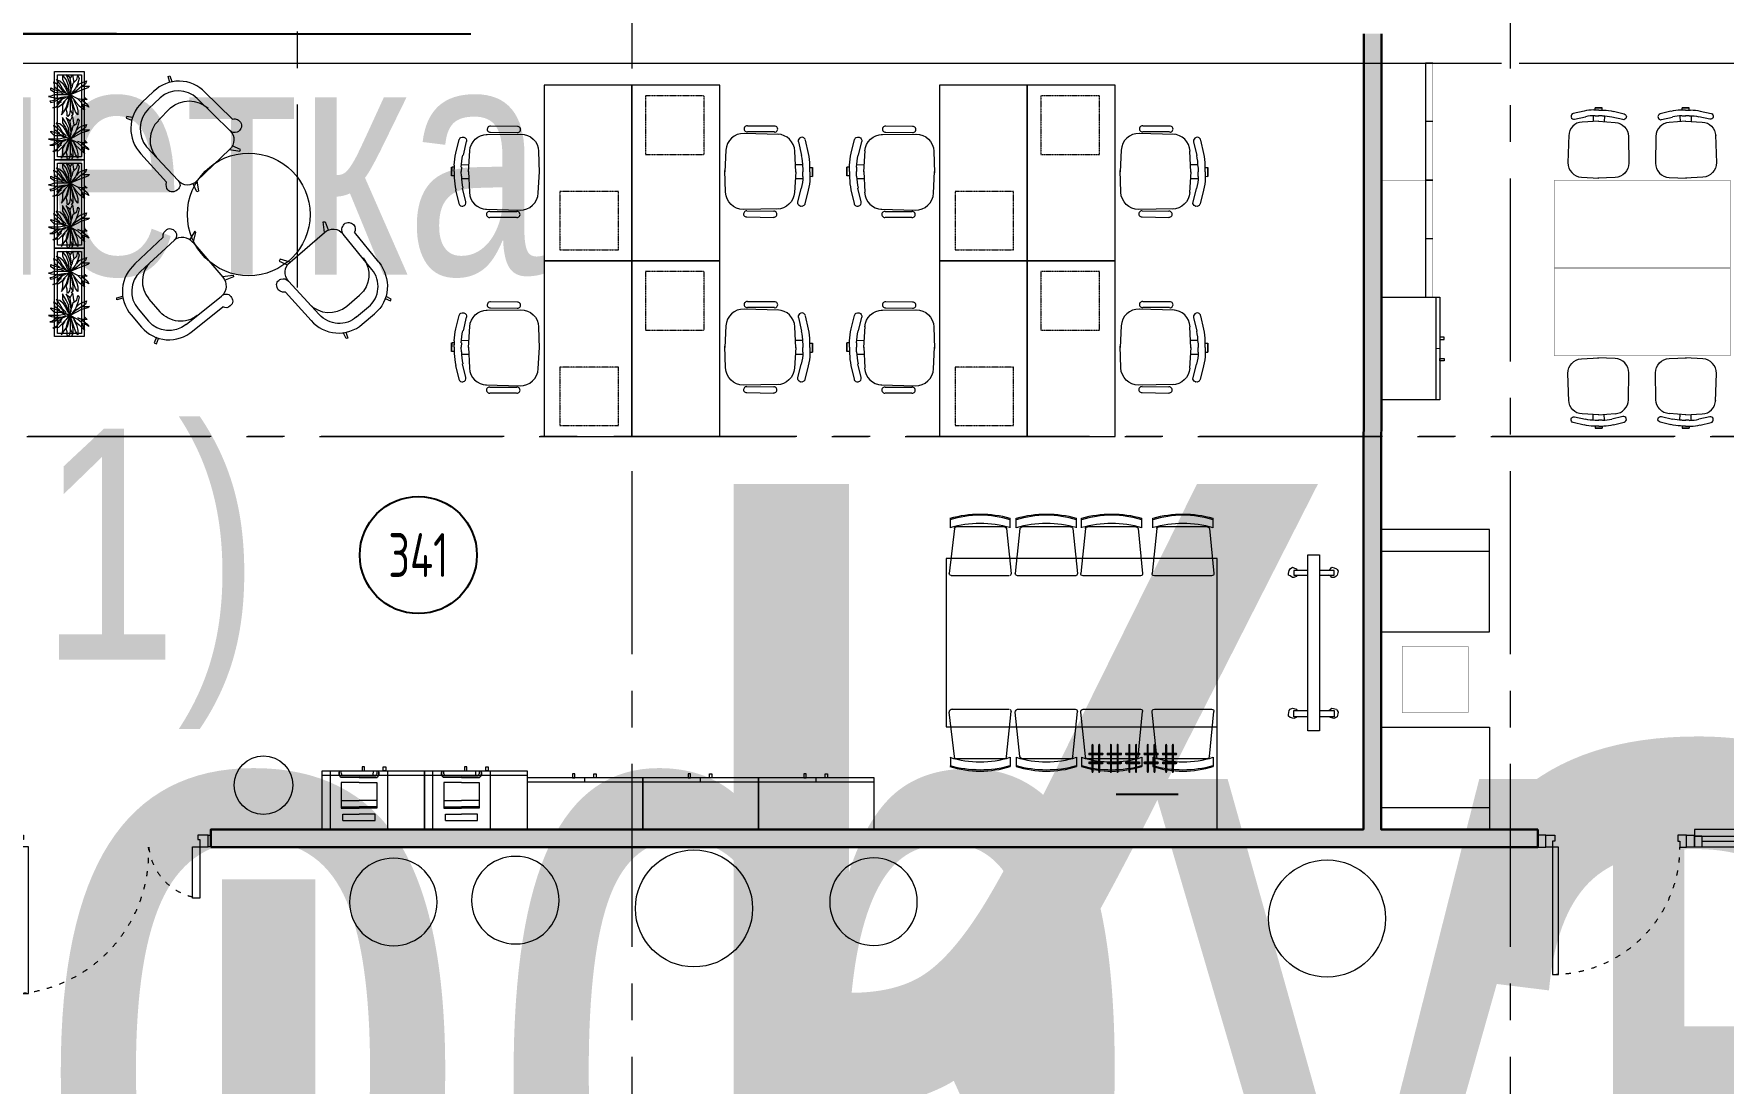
# Model space of a CAD drawing. Header units: millimetres. Extents: x -13407 to 129733, y -106516 to 109495.
# Drawn here: x 31484 to 43024, y 64977 to 72145 of the extents above; entities that cross this region are included whole.
import ezdxf
from ezdxf.enums import TextEntityAlignment as Align

# ---------------------------------------------------------------- set-up
doc = ezdxf.new("R2018")
doc.units = ezdxf.units.MM
for name, pattern in [('ACAD_ISO03W100', [30, 12, -18]), ('CENTER', [2, 1.25, -0.25, 0.25, -0.25]), ('HIDDEN', [6, 4, -2])]:
    doc.linetypes.add(name, pattern=pattern)
doc.layers.get('Defpoints').update_dxf_attribs({"color": 6})
for name, color, linetype, lineweight in [('АР_Витраж', 4, 'Continuous', 15), ('АР_Двери', 5, 'Continuous', 18), ('АР_Маркер экспликации', 239, 'Continuous', 13), ('АР_Номер помещения', 1, 'Continuous', 25), ('АР_Оси', 193, 'Continuous', 9), ('АР_Перегородки газоблок', 165, 'Continuous', 30), ('АР_Перегородки газоблок_Штрих', 165, 'Continuous', 5), ('АР_Подоконники', 163, 'Continuous', 9), ('АР_Помещения_площадь', 19, 'Continuous', 9), ('АР_Сущ Несущая стена', 202, 'Continuous', 30), ('АР_тонкая линия', 250, 'Continuous', 0), ('ТХ_мебель передв', 250, 'Continuous', 13), ('ТХ_мебель_библ', 250, 'Continuous', 13), ('ТХ_обор_комп принт', 30, 'Continuous', 13), ('ТХ_ОСНОВНОЙ', 103, 'Continuous', 25)]:
    doc.layers.add(name, color=color, linetype=linetype, lineweight=lineweight)
doc.layers.add('АР_Названия помещений', color=124, linetype='Continuous', lineweight=5, plot=False)
doc.layers.add('АР_новое окно', color=160, linetype='Continuous')
doc.styles.add('ISOCPEUR', font='isocpeur.ttf', dxfattribs={"width": 0.7})
doc.styles.get("Standard").update_dxf_attribs({"font": 'arial.ttf'})

# ---------------------------------------------------------------- blocks, each defined once
blk = doc.blocks.new('*U143')
at = {"linetype": 'ByBlock'}
for p, q in [((0, 0), (0, -74)), ((50, 0), (0, 0)), ((0, -74), (0, 0)), ((1000, 0), (0, 0)), ((50, -74), (0, -74)), ((0, -74), (1000, -74)), ((50, 0), (50, -74)), ((950, 0), (50, 0)), ((50, -37), (950, -37)), ((50, -74), (950, -74)), ((950, 0), (1000, 0)), ((950, 0), (950, -74)), ((950, -74), (1000, -74)), ((1000, 0), (1000, -74)), ((1000, -74), (1000, 0))]:
    blk.add_line(p, q, dxfattribs=at)
blk = doc.blocks.new('*U144')
blk.add_lwpolyline([(-100, 80), (-100, 950), (-140, 950), (-140, 80)], close=True)
for points in [[(-1070, 0), (-1070, 80), (-1015, 80), (-1015, 0), (-1070, 0)], [(-1015, 80), (-1015, 0), (-955, 0), (-955, 40), (-970, 40), (-970, 80), (-1015, 80)], [(-55, 80), (-55, 0), (-115, 0), (-115, 40), (-100, 40), (-100, 80), (-55, 80)], [(0, 0), (0, 80), (-55, 80), (-55, 0), (0, 0)]]:
    blk.add_lwpolyline(points)
at = {"linetype": 'ACAD_ISO03W100', "ltscale": 3}
blk.add_arc((-100, 80), 870, 90, 180, dxfattribs=at)
blk = doc.blocks.new('*U389')
at = {"layer": 'Defpoints', "color": 7, "style": 'ISOCPEUR', "width": 0.7}
blk.add_attdef('ПЛОЩАДЬ_ПОМЕЩЕНИЯ', text='', height=200, dxfattribs=at).set_placement((-20053, 1770), align=Align.MIDDLE_RIGHT)
at = {"layer": 'Defpoints', "color": 7, "style": 'ISOCPEUR', "width": 0.7, "flags": 1}
blk.add_attdef('КАТЕГОРИЯ', (-499, -2092), '', height=250, dxfattribs=at)
at = {"layer": 'АР_Номер помещения', "color": 7, "style": 'ISOCPEUR', "width": 0.7}
blk.add_attdef('НОМЕР_ПОМЕЩЕНИЯ', text='', height=300, dxfattribs=at).set_placement((-18031, 1945), align=Align.MIDDLE_CENTER)
at = {"layer": 'АР_Помещения_площадь', "color": 7, "lineweight": 30, "width": 0.7, "flags": 104}
blk.add_attdef('ИМЯ_ПОМЕЩЕНИЯ', text='', height=100, dxfattribs=at).set_placement((158, 1217), align=Align.MIDDLE_CENTER)
blk = doc.blocks.new('*U398')
at = {"layer": 'Defpoints', "color": 7, "style": 'ISOCPEUR', "width": 0.7, "flags": 1}
blk.add_attdef('КАТЕГОРИЯ', (-499, -2092), '', height=250, dxfattribs=at)
at = {"layer": 'Defpoints', "color": 7, "style": 'ISOCPEUR', "width": 0.7}
blk.add_attdef('ПЛОЩАДЬ_ПОМЕЩЕНИЯ', text='', height=200, dxfattribs=at).set_placement((4182, -7224), align=Align.MIDDLE_RIGHT)
at = {"layer": 'АР_Номер помещения', "color": 7, "style": 'ISOCPEUR', "width": 0.7}
blk.add_attdef('НОМЕР_ПОМЕЩЕНИЯ', text='', height=300, dxfattribs=at).set_placement((2222, -6413), align=Align.MIDDLE_CENTER)
at = {"layer": 'АР_Помещения_площадь', "color": 7, "lineweight": 30, "width": 0.7, "flags": 104}
blk.add_attdef('ИМЯ_ПОМЕЩЕНИЯ', text='', height=100, dxfattribs=at).set_placement((158, 1217), align=Align.MIDDLE_CENTER)
blk = doc.blocks.new('*U400')
at = {"layer": 'Defpoints', "color": 7}
blk.add_line((-19245, -1823), (-19667, -1823), dxfattribs=at)
at = {"layer": 'АР_Номер помещения', "color": 7}
blk.add_circle((-24434, -187), 400, dxfattribs=at)
at = {"layer": 'Defpoints', "color": 7, "style": 'ISOCPEUR', "width": 0.7}
blk.add_attdef('ПЛОЩАДЬ_ПОМЕЩЕНИЯ', text='', height=200, dxfattribs=at).set_placement((-19240, -1577), align=Align.MIDDLE_RIGHT)
at = {"layer": 'Defpoints', "color": 7, "style": 'ISOCPEUR', "width": 0.7, "flags": 1}
blk.add_attdef('КАТЕГОРИЯ', (-499, -2092), '', height=250, dxfattribs=at)
at = {"layer": 'АР_Номер помещения', "color": 7, "style": 'ISOCPEUR', "width": 0.7}
blk.add_attdef('НОМЕР_ПОМЕЩЕНИЯ', text='', height=300, dxfattribs=at).set_placement((-24434, -187), align=Align.MIDDLE_CENTER)
at = {"layer": 'АР_Помещения_площадь', "color": 7, "lineweight": 30, "width": 0.7, "flags": 104}
blk.add_attdef('ИМЯ_ПОМЕЩЕНИЯ', text='', height=100, dxfattribs=at).set_placement((158, 1217), align=Align.MIDDLE_CENTER)
blk = doc.blocks.new('*U404')
at = {"layer": 'Defpoints', "color": 7, "style": 'ISOCPEUR', "width": 0.7}
blk.add_attdef('ПЛОЩАДЬ_ПОМЕЩЕНИЯ', text='', height=200, dxfattribs=at).set_placement((-19777, 806), align=Align.MIDDLE_RIGHT)
at = {"layer": 'Defpoints', "color": 7, "style": 'ISOCPEUR', "width": 0.7, "flags": 1}
blk.add_attdef('КАТЕГОРИЯ', (-499, -2092), '', height=250, dxfattribs=at)
at = {"layer": 'АР_Номер помещения', "color": 7, "style": 'ISOCPEUR', "width": 0.7}
blk.add_attdef('НОМЕР_ПОМЕЩЕНИЯ', text='', height=300, dxfattribs=at).set_placement((-21235, 1868), align=Align.MIDDLE_CENTER)
at = {"layer": 'АР_Помещения_площадь', "color": 7, "lineweight": 30, "width": 0.7, "flags": 104}
blk.add_attdef('ИМЯ_ПОМЕЩЕНИЯ', text='', height=100, dxfattribs=at).set_placement((158, 1217), align=Align.MIDDLE_CENTER)
blk = doc.blocks.new('1370')
at = {"layer": 'АР_Двери'}
for points in [[(1076826, -46356), (1076826, -46436), (1076846, -46436), (1076846, -46356), (1076826, -46356)], [(1076846, -46436), (1076846, -46356), (1076916, -46356), (1076916, -46386), (1076901, -46386), (1076901, -46436), (1076846, -46436)], [(1078177, -46436), (1078177, -46356), (1078107, -46356), (1078107, -46386), (1078122, -46386), (1078122, -46436), (1078177, -46436)], [(1078197, -46356), (1078197, -46436), (1078177, -46436), (1078177, -46356), (1078197, -46356)]]:
    blk.add_lwpolyline(points, dxfattribs=at)
for points in [[(1076901, -46436), (1076901, -47436), (1076950, -47436), (1076950, -46436)], [(1078072, -46786), (1078072, -46436), (1078122, -46436), (1078122, -46786)]]:
    blk.add_lwpolyline(points, close=True, dxfattribs=at)
at = {"layer": 'АР_Двери', "linetype": 'ACAD_ISO03W100', "ltscale": 3}
for centre, radius, start, end in [((1076805, -46474), 967, 275.6729, 2.214), ((1078162, -46396), 392, 185.9075, 264.0925)]:
    blk.add_arc(centre, radius, start, end, dxfattribs=at)
blk = doc.blocks.new('тумба 700х400')
at = {"extrusion": (-6.19742e-05, 0.000470712, 1)}
blk.add_line((619, 27308, 0), (619, 26608, -1), dxfattribs=at)
blk.add_line((619, 26959, 0), (591, 26958, 0))
at = {"elevation": 0}
blk.add_lwpolyline([(591, 26608), (991, 26608), (991, 27308), (591, 27308)], close=True, dxfattribs=at)
at = {"extrusion": (-6.19742e-05, 0.000470712, 1), "elevation": 13}
for points in [[(591, 27035), (591, 27019), (562, 27019), (562, 27035)], [(591, 26873), (591, 26890), (562, 26890), (562, 26873)]]:
    blk.add_lwpolyline(points, close=True, dxfattribs=at)
blk = doc.blocks.new('У017')
at = {"layer": 'ТХ_мебель передв'}
blk.add_lwpolyline([(252942, -218302), (253682, -218302), (253682, -219002), (252942, -219002)], close=True, dxfattribs=at)
blk.add_lwpolyline([(252942, -219002), (252942, -218852), (253682, -218852), (253682, -219002)], dxfattribs=at)
blk = doc.blocks.new('У208')
at = {"layer": 'ТХ_мебель передв', "ltscale": 100, "const_width": 2}
blk.add_lwpolyline([(101028, 140087.5), (100578, 140087.5), (100578, 139637.5), (101028, 139637.5)], close=True, dxfattribs=at)
blk = doc.blocks.new('У606')
at = {"layer": 'ТХ_мебель передв', "ltscale": 100, "const_width": 2}
blk.add_lwpolyline([(101657.5, 123459), (102457.5, 123459), (102457.5, 123109), (101657.5, 123109)], close=True, dxfattribs=at)
at = {"layer": 'ТХ_мебель передв', "ltscale": 100}
for points in [[(101657.5, 123459), (101657.5, 123409), (102457.5, 123409), (102457.5, 123459)], [(102057.5, 123459), (102057.5, 123409)]]:
    blk.add_lwpolyline(points, dxfattribs=at)
blk = doc.blocks.new('стол с тумбой 1200х600')
blk.add_lwpolyline([(-19012, 19801), (-19012, 21001), (-19612, 21001), (-19612, 19801)], close=True)
at = {"linetype": 'HIDDEN', "ltscale": 0.1}
blk.add_lwpolyline([(-19505, 19875), (-19105, 19875), (-19105, 20275), (-19505, 20275)], close=True, dxfattribs=at)
blk = doc.blocks.new('М-60')
at = {"extrusion": (-6.19742e-05, 0.000470712, 1)}
for p, q in [((7035049, 1186549, 0), (7035051, 1186549, 0)), ((7035202, 1186569, 0), (7035439, 1186576, 0)), ((7035415, 1186627, 0), (7035232, 1186627, 0)), ((7035232, 1186586, 0), (7035416, 1186587, 0)), ((7034998, 1186438, 0), (7035020, 1186531, 0)), ((7035068, 1186520, 0), (7035047, 1186426, 0)), ((7035086, 1186313, 0), (7035093, 1186455, 0)), ((7035563, 1186460, 0), (7035570, 1186313, 0)), ((7034971, 1186283, 0), (7034970, 1186343, 0)), ((7034989, 1186343, 0), (7034971, 1186343, 0)), ((7034971, 1186343, 0), (7034971, 1186283, 0)), ((7034989, 1186313, 0), (7034989, 1186356, 0)), ((7034989, 1186313, 0), (7034989, 1186343, 0)), ((7035037, 1186344, 0), (7035037, 1186313, 0)), ((7035038, 1186283, 0), (7035037, 1186314, 0)), ((7035038, 1186361, 0), (7035088, 1186361, 0)), ((7035086, 1186315, 0), (7035095, 1186173, 0)), ((7035565, 1186174, 0), (7035570, 1186322, 0)), ((7034989, 1186283, 0), (7034971, 1186283, 0)), ((7034989, 1186313, 0), (7034989, 1186283, 0)), ((7034989, 1186313, 0), (7034990, 1186270, 0)), ((7035038, 1186266, 0), (7035089, 1186266, 0)), ((7035071, 1186108, 0), (7035048, 1186201, 0)), ((7035000, 1186188, 0), (7035023, 1186096, 0)), ((7035053, 1186078, 0), (7035054, 1186078, 0)), ((7035206, 1186060, 0), (7035443, 1186057, 0)), ((7035236, 1186044, 0), (7035420, 1186046, 0)), ((7035420, 1186005, 0), (7035237, 1186003, 0))]:
    blk.add_line(p, q, dxfattribs=at)
for centre, start, end in [((7035230, 1186606, 122), 84.9987, 275.5247), ((7035417, 1186607, 122), 264.9987, 95.5247), ((7035234, 1186024, 122), 85.3479, 275.874), ((7035422, 1186026, 122), 265.3479, 95.874)]:
    blk.add_arc(centre, 20.6, start, end, dxfattribs=at)
at = {"extrusion": (6.19742e-05, -0.000470712, -1)}
for centre, major_axis, start_param, end_param in [((7035043, 1186525, 0), (15.6, 18.5, 0), 4.240369, 5.829345), ((7035045, 1186525, 0), (15.6, 18.5, 0), -0.45384, 1.098777), ((7035213, 1186449, 0), (77.8, 92.6, 0), 4.061153, 5.558057), ((7035442, 1186455, 0), (77.8, 92.6, 0), -0.725128, 0.826554), ((7035352, 1186356, 0), (-278, 234, 0), 5.584367, 5.811166), ((7035400, 1186344, 0), (234, 278, 0), 4.01357, 4.240369)]:
    blk.add_ellipse(centre, major_axis=major_axis, ratio=1, start_param=start_param, end_param=end_param, dxfattribs=at)
at = {"extrusion": (-6.19742e-05, 0.000470712, 1)}
for centre, major_axis, start_param, end_param in [((7035353, 1186275, 0), (-274, -238, 0), 5.584367, 5.811166), ((7035401, 1186288, 0), (238, -274, 0), 4.01357, 4.240369), ((7035047, 1186101, 0), (15.8, -18.3, 0), 4.240369, 5.829345), ((7035048, 1186102, 0), (15.8, -18.3, 0), -0.45384, 1.098777), ((7035215, 1186180, 0), (79.2, -91.4, 0), 4.061153, 5.558057), ((7035444, 1186178, 0), (79.2, -91.4, 0), -0.725128, 0.826554)]:
    blk.add_ellipse(centre, major_axis=major_axis, ratio=1, start_param=start_param, end_param=end_param, dxfattribs=at)
blk = doc.blocks.new('У093')
at = {"layer": 'ТХ_мебель передв', "elevation": -1}
for points in [[(46453, 18830), (46390, 18830)], [(46459, 18803), (46760, 18840)], [(48016, 18803), (47709, 18840)], [(48021, 18830), (48085, 18830)], [(46443, 18459), (46443, 18793)], [(48027, 18459), (48027, 18793)], [(46453, 18422), (46390, 18422)], [(46453, 18382), (46390, 18382)], [(46459, 18449), (46766, 18417)], [(46459, 18356), (46760, 18388)], [(48016, 18449), (47709, 18417)], [(48016, 18356), (47709, 18388)], [(48021, 18422), (48085, 18422)], [(48021, 18382), (48085, 18382)], [(46443, 18012), (46443, 18340)], [(48027, 18012), (48027, 18340)], [(46453, 17970), (46390, 17970)], [(46453, 17936), (46390, 17936)], [(46443, 17565), (46443, 17893)], [(46459, 17996), (46766, 17964)], [(46459, 17909), (46760, 17941)], [(48016, 17996), (47709, 17964)], [(48016, 17909), (47709, 17941)], [(48021, 17970), (48085, 17970)], [(48021, 17936), (48085, 17936)], [(48027, 17565), (48027, 17893)], [(46459, 17549), (46766, 17518)], [(48016, 17549), (47709, 17518)], [(46453, 17523), (46390, 17523)], [(46453, 17449), (46390, 17449)], [(46459, 17422), (46760, 17454)], [(48016, 17422), (47709, 17454)], [(48021, 17523), (48085, 17523)], [(48021, 17449), (48085, 17449)], [(46443, 17078), (46443, 17406)], [(48027, 17078), (48027, 17406)], [(46453, 17036), (46390, 17036)], [(46459, 17062), (46766, 17031)], [(48016, 17062), (47709, 17031)], [(48021, 17036), (48085, 17036)]]:
    blk.add_lwpolyline(points, dxfattribs=at)
blk.add_lwpolyline([(46660, 18860), (46660, 17010), (47810, 17010), (47810, 18860)], close=True, dxfattribs=at)
at = {"layer": 'ТХ_мебель передв'}
for centre, radius, start, end in [((47045, 18628, -1), 687, 162.464, 197.4481), ((47148, 18628, -1), 780, 164.6265, 195.2953), ((47108, 18628, -1), 687, 162.464, 197.4481), ((47269, 18628, -1), 780, 344.7047, 15.3735), ((47419, 18628, -1), 687, 342.5519, 17.536), ((47332, 18628, -1), 780, 344.7047, 15.3735), ((47045, 18175, -1), 687, 162.464, 197.4481), ((47148, 18175, -1), 780, 164.6265, 195.2953), ((47108, 18175, -1), 687, 162.464, 197.4481), ((47269, 18175, -1), 780, 344.7047, 15.3735), ((47419, 18175, -1), 687, 342.5519, 17.536), ((47332, 18175, -1), 780, 344.7047, 15.3735), ((47045, 17730, -1), 687, 162.5519, 197.536), ((47148, 17730, -1), 780, 164.7047, 195.3735), ((47108, 17730, -1), 687, 162.5519, 197.536), ((47269, 17730, -1), 780, 344.6265, 15.2953), ((47419, 17730, -1), 687, 342.464, 17.4481), ((47332, 17730, -1), 780, 344.6265, 15.2953), ((47045, 17243, -1), 687, 162.5519, 197.536), ((47148, 17243, -1), 780, 164.7047, 195.3735), ((47108, 17243, -1), 687, 162.5519, 197.536), ((47269, 17243, -1), 780, 344.6265, 15.2953), ((47419, 17243, -1), 687, 342.464, 17.4481), ((47332, 17243, -1), 780, 344.6265, 15.2953)]:
    blk.add_arc(centre, radius, start, end, dxfattribs=at)
blk.add_ellipse((46765, 18824, -1), major_axis=(13.1, -13.1), ratio=0.741772, start_param=0.633725, end_param=2.506884, dxfattribs=at)
for points in [[(46781, 18825, -1), (46781, 18692, -1), (46781, 18560, -1), (46781, 18433, -1)], [(47693, 18819, -1), (47693, 18830, -1), (47699, 18840, -1), (47709, 18840, -1)], [(47693, 18433, -1), (47693, 18560, -1), (47693, 18692, -1), (47693, 18825, -1)], [(46443, 18793, -1), (46443, 18798, -1), (46448, 18803, -1), (46459, 18803, -1)], [(48016, 18803, -1), (48021, 18803, -1), (48027, 18798, -1), (48027, 18793, -1)], [(46459, 18449, -1), (46448, 18449, -1), (46443, 18454, -1), (46443, 18459, -1)], [(46443, 18340, -1), (46443, 18345, -1), (46448, 18351, -1), (46459, 18356, -1)], [(46760, 18388, -1), (46771, 18388, -1), (46781, 18377, -1), (46781, 18372, -1)], [(46781, 18428, -1), (46781, 18422, -1), (46776, 18417, -1), (46766, 18417, -1)], [(46781, 18372, -1), (46781, 18240, -1), (46781, 18107, -1), (46781, 17980, -1)], [(47709, 18417, -1), (47699, 18417, -1), (47693, 18422, -1), (47693, 18428, -1)], [(47693, 18372, -1), (47693, 18377, -1), (47699, 18388, -1), (47709, 18388, -1)], [(47693, 17980, -1), (47693, 18107, -1), (47693, 18240, -1), (47693, 18372, -1)], [(48027, 18459, -1), (48027, 18454, -1), (48021, 18449, -1), (48016, 18449, -1)], [(48016, 18356, -1), (48021, 18351, -1), (48027, 18345, -1), (48027, 18340, -1)], [(46459, 17996, -1), (46448, 17996, -1), (46443, 18001, -1), (46443, 18012, -1)], [(48027, 18012, -1), (48027, 18001, -1), (48021, 17996, -1), (48016, 17996, -1)], [(46443, 17893, -1), (46443, 17904, -1), (46448, 17909, -1), (46459, 17909, -1)], [(46760, 17941, -1), (46771, 17941, -1), (46781, 17936, -1), (46781, 17925, -1)], [(46781, 17980, -1), (46781, 17970, -1), (46776, 17964, -1), (46766, 17964, -1)], [(46781, 17925, -1), (46781, 17793, -1), (46781, 17666, -1), (46781, 17533, -1)], [(47693, 17925, -1), (47693, 17936, -1), (47699, 17941, -1), (47709, 17941, -1)], [(47693, 17533, -1), (47693, 17666, -1), (47693, 17793, -1), (47693, 17925, -1)], [(48016, 17909, -1), (48021, 17909, -1), (48027, 17904, -1), (48027, 17893, -1)], [(46459, 17549, -1), (46448, 17549, -1), (46443, 17560, -1), (46443, 17565, -1)], [(48027, 17565, -1), (48027, 17560, -1), (48021, 17549, -1), (48016, 17549, -1)], [(46760, 17454, -1), (46771, 17454, -1), (46781, 17449, -1), (46781, 17438, -1)], [(46781, 17533, -1), (46781, 17523, -1), (46776, 17518, -1), (46766, 17518, -1)], [(46781, 17438, -1), (46781, 17306, -1), (46781, 17179, -1), (46781, 17047, -1)], [(47709, 17518, -1), (47699, 17518, -1), (47693, 17523, -1), (47693, 17533, -1)], [(47693, 17438, -1), (47693, 17449, -1), (47699, 17454, -1), (47709, 17454, -1)], [(47693, 17047, -1), (47693, 17179, -1), (47693, 17306, -1), (47693, 17438, -1)], [(46443, 17406, -1), (46443, 17417, -1), (46448, 17422, -1), (46459, 17422, -1)], [(48016, 17422, -1), (48021, 17422, -1), (48027, 17417, -1), (48027, 17406, -1)], [(46459, 17062, -1), (46448, 17062, -1), (46443, 17073, -1), (46443, 17078, -1)], [(46781, 17047, -1), (46781, 17036, -1), (46776, 17031, -1), (46766, 17031, -1)], [(47709, 17031, -1), (47699, 17031, -1), (47693, 17036, -1), (47693, 17047, -1)], [(48027, 17078, -1), (48027, 17073, -1), (48021, 17062, -1), (48016, 17062, -1)]]:
    blk.add_open_spline(points, degree=3, dxfattribs=at)
blk.add_open_spline([(47709, 17964, -1), (47699, 17964, -1), (47693, 17970, -1), (47693, 17975, -1), (47693, 17975, -1), (47693, 17975, -1), (47693, 17980, -1)], degree=3, knots=[0, 0, 0, 0, 1, 1, 1, 2, 2, 2, 2], dxfattribs=at)
blk = doc.blocks.new('моб доска 2')
for points in [[(-506, 114), (-511, 119), (-516, 135), (-511, 161), (-500, 172), (-490, 172)], [(-506, 40), (-506, 135), (-463, 135), (-463, 40)], [(-490, 172), (-463, 167), (-453, 161), (-447, 146), (-453, 119)], [(-453, 119), (-463, 114)], [(463, 114), (453, 119), (447, 135), (447, 146), (458, 161), (463, 172), (474, 172), (495, 167), (506, 161), (516, 146), (511, 135), (506, 119), (495, 114)], [(495, 40), (495, 135), (463, 135), (463, 40)], [(-463, -103), (-453, -114), (-447, -124), (-453, -156), (-463, -161), (-474, -167), (-506, -161), (-511, -151), (-516, -140), (-511, -114)], [(-511, -114), (-506, -103)], [(-463, -40), (-463, -140), (-506, -140), (-506, -40)], [(495, -103), (506, -114), (516, -124), (511, -140), (506, -156), (500, -161), (490, -167), (463, -161), (453, -151), (447, -140), (447, -124), (458, -114), (463, -103)], [(463, -40), (463, -140), (495, -140), (495, -40)]]:
    blk.add_lwpolyline(points)
blk.add_lwpolyline([(-601, -40), (-601, 40), (601, 40), (601, -40)], close=True)
blk = doc.blocks.new('шкаф канцелярск')
blk.add_line((395, 324, -1), (394, 352, -1))
at = {"extrusion": (0.000470712, 6.19742e-05, 1)}
blk.add_line((790, 324, -1), (0, 324, -1), dxfattribs=at)
blk.add_lwpolyline([(0, 352), (0, 0), (790, 0), (790, 352)], close=True)
at = {"extrusion": (0.000470712, 6.19742e-05, 1), "elevation": 0}
for points in [[(310, 352), (326, 352), (326, 380), (310, 380)], [(472, 352), (455, 352), (455, 380), (472, 380)]]:
    blk.add_lwpolyline(points, close=True, dxfattribs=at)
blk = doc.blocks.new('МФУ1')
at = {"extrusion": (-6.19742e-05, -0.000470712, 1)}
for p, q in [((7057681, 1166365, 0), (7057681, 1165975, 0)), ((7058081, 1166365, 0), (7057681, 1166365, 0)), ((7058081, 1165975, 0), (7058081, 1166365, 0)), ((7057742, 1166060, 0), (7057742, 1166280, 0)), ((7057742, 1166280, 0), (7057786, 1166280, 0)), ((7057786, 1166280, 0), (7057786, 1166170, 0)), ((7058003, 1166291, 0), (7057827, 1166291, 0)), ((7057827, 1166291, 0), (7057827, 1166170, 0)), ((7057830, 1166291, 0), (7057830, 1166170, 0)), ((7057835, 1166291, 0), (7057835, 1166170, 0)), ((7057879, 1166291, 0), (7057879, 1166170, 0)), ((7058003, 1166170, 0), (7058003, 1166291, 0)), ((7058036, 1166170, 0), (7058036, 1166293, 0)), ((7058038, 1166170, 0), (7058038, 1166293, 0)), ((7058049, 1166170, 0), (7058049, 1166284, 0)), ((7057786, 1166060, 0), (7057786, 1166170, 0)), ((7057827, 1166049, 0), (7057827, 1166170, 0)), ((7057830, 1166049, 0), (7057830, 1166170, 0)), ((7057835, 1166049, 0), (7057835, 1166170, 0)), ((7057879, 1166049, 0), (7057879, 1166170, 0)), ((7058003, 1166170, 0), (7058003, 1166049, 0)), ((7058036, 1166170, 0), (7058036, 1166047, 0)), ((7058038, 1166170, 0), (7058038, 1166047, 0)), ((7058049, 1166170, 0), (7058049, 1166170, 0)), ((7058049, 1166170, 0), (7058049, 1166056, 0)), ((7057742, 1166060, 0), (7057786, 1166060, 0)), ((7058003, 1166049, 0), (7057827, 1166049, 0)), ((7057681, 1165975, 0), (7058081, 1165975, 0))]:
    blk.add_line(p, q, dxfattribs=at)
for centre, radius, start, end in [((7058064, 1166270, -986), 36, 62.5085, 142.073), ((7058064, 1166268, -986), 35.8, 62.3607, 136.4153), ((7058070, 1166257, -986), 33.6, 71.1864, 127.7559), ((7058064, 1166069, -986), 36, 217.927, 297.4915), ((7058064, 1166071, -986), 35.8, 223.6554, 297.5943), ((7058070, 1166082, -986), 33.6, 232.2441, 288.8136)]:
    blk.add_arc(centre, radius, start, end, dxfattribs=at)
blk = doc.blocks.new('У021-2')
at = {"layer": 'ТХ_мебель передв', "ltscale": 100, "const_width": 2}
blk.add_lwpolyline([(-69846, 128050), (-68646, 128050), (-68646, 128650), (-69846, 128650)], close=True, dxfattribs=at)
blk = doc.blocks.new('стуо без подлокот')
at = {"extrusion": (-5.44802e-05, 0.000471638, 1)}
for p, q in [((-8474, 20785, 0), (-8288, 20787, 0)), ((-8645, 20682, 0), (-8627, 20756, 0)), ((-8588, 20746, 0), (-8606, 20672, 0)), ((-8603, 20770, 0), (-8602, 20770, 0)), ((-8577, 20581, 0), (-8569, 20694, 0)), ((-8193, 20693, 0), (-8189, 20575, 0)), ((-8669, 20558, 0), (-8669, 20606, 0)), ((-8668, 20606, 0), (-8669, 20558, 0)), ((-8654, 20558, 0), (-8669, 20558, 0)), ((-8654, 20606, 0), (-8668, 20606, 0)), ((-8654, 20582, 0), (-8653, 20617, 0)), ((-8654, 20582, 0), (-8654, 20606, 0)), ((-8654, 20582, 0), (-8654, 20558, 0)), ((-8654, 20582, 0), (-8654, 20548, 0)), ((-8615, 20606, 0), (-8615, 20581, 0)), ((-8615, 20557, 0), (-8615, 20582, 0)), ((-8615, 20543, 0), (-8575, 20543, 0)), ((-8614, 20620, 0), (-8574, 20619, 0)), ((-8577, 20582), (-8571, 20469, 0)), ((-8195, 20464, 0), (-8189, 20582, 0)), ((-8647, 20482, 0), (-8630, 20408, 0)), ((-8591, 20417, 0), (-8608, 20492, 0)), ((-8606, 20393, 0), (-8605, 20394, 0)), ((-8484, 20377, 0), (-8294, 20371, 0))]:
    blk.add_line(p, q, dxfattribs=at)
at = {"extrusion": (5.44802e-05, -0.000471638, -1)}
for centre, major_axis, start_param, end_param in [((-8473, 20688, 0), (63.4, 73.1, 0), 4.061153, 5.558057), ((-8290, 20690, 0), (63.4, 73.1, 0), -0.725128, 0.826554), ((-8363, 20612, 0), (-219, 190, 0), 5.584367, 5.811166), ((-8608, 20751, 0), (12.7, 14.6, 0), 4.240369, 5.829345), ((-8325, 20602, 0), (190, 219, 0), 4.01357, 4.240369), ((-8607, 20751, 0), (12.7, 14.6, 0), -0.45384, 1.098777)]:
    blk.add_ellipse(centre, major_axis=major_axis, ratio=1, start_param=start_param, end_param=end_param, dxfattribs=at)
at = {"extrusion": (-5.44802e-05, 0.000471638, 1)}
for centre, major_axis, start_param, end_param in [((-8364, 20547, 0), (-222, -187, 0), 5.584367, 5.811166), ((-8325, 20557, 0), (187, -222, 0), 4.01357, 4.240369), ((-8475, 20473, 0), (62.2, -74.2, 0), 4.061153, 5.558057), ((-8292, 20468, 0), (62.2, -74.2, 0), -0.725128, 0.826554), ((-8611, 20412, 0), (12.4, -14.8, 0), 4.240369, 5.829345), ((-8610, 20412, 0), (12.4, -14.8, 0), -0.45384, 1.098777)]:
    blk.add_ellipse(centre, major_axis=major_axis, ratio=1, start_param=start_param, end_param=end_param, dxfattribs=at)
blk = doc.blocks.new('У094 У095')
at = {"layer": 'ТХ_мебель_библ', "lineweight": 0, "ltscale": 100, "transparency": 33554687}
for p, q in [((74022, 143902), (74006, 143897)), ((74006, 143897), (74022, 143860)), ((74038, 143865), (74022, 143902)), ((74263, 143813), (74153, 143824)), ((74268, 143876), (74158, 143886)), ((74388, 143834), (74409, 143871)), ((74420, 143860), (74399, 143824)), ((74409, 143871), (74420, 143860)), ((74257, 143714), (74142, 143724)), ((73891, 143661), (73860, 143399)), ((73954, 143661), (73917, 143352)), ((74430, 143619), (74414, 143305)), ((74493, 143609), (74483, 143342)), ((73949, 143201), (73975, 143258)), ((74006, 143253), (73959, 143195)), ((74315, 143227), (74001, 143253)), ((74310, 143227), (74346, 143164)), ((74357, 143164), (74341, 143227)), ((73959, 143195), (73949, 143201)), ((74346, 143164), (74357, 143164)), ((73362, 143044), (73624, 143028)), ((74996, 142981), (74681, 142996)), ((74990, 143044), (74729, 143059)), ((73100, 142955), (73106, 142965)), ((73137, 142934), (73100, 142955)), ((73106, 142965), (73148, 142949)), ((73352, 142975), (73661, 142960)), ((73802, 142907), (73744, 142886)), ((73744, 142860), (73807, 142892)), ((73807, 142892), (73802, 142907)), ((74530, 142949), (74535, 142960)), ((74587, 142907), (74530, 142949)), ((74535, 142960), (74592, 142939)), ((74587, 142907), (74577, 142599)), ((75231, 142939), (75195, 142923)), ((75205, 142907), (75236, 142928)), ((75236, 142928), (75231, 142939)), ((73095, 142818), (73085, 142708)), ((73158, 142808), (73148, 142703)), ((73258, 142803), (73247, 142688)), ((73744, 142860), (73718, 142551)), ((75064, 142797), (75064, 142677)), ((75168, 142787), (75163, 142677)), ((75231, 142787), (75226, 142677)), ((73106, 142583), (73069, 142567)), ((73069, 142567), (73074, 142557)), ((73074, 142557), (73111, 142567)), ((73765, 142494), (73713, 142520)), ((73718, 142551), (73776, 142504)), ((74577, 142599), (74519, 142557)), ((74519, 142557), (74524, 142546)), ((74524, 142546), (74582, 142567)), ((75221, 142525), (75184, 142541)), ((75189, 142557), (75226, 142536)), ((75226, 142536), (75221, 142525)), ((73310, 142504), (73619, 142468)), ((73776, 142504), (73765, 142494)), ((74980, 142504), (74666, 142504))]:
    blk.add_line(p, q, dxfattribs=at)
at = {"layer": 'ТХ_мебель_библ', "ltscale": 0.1}
for p, q in [((73310, 142436), (73572, 142405)), ((74708, 142436), (74978, 142436))]:
    blk.add_line(p, q, dxfattribs=at)
at = {"layer": 'ТХ_мебель_библ', "lineweight": 0, "ltscale": 100, "transparency": 33554687}
blk.add_circle((74174, 142824), 419, dxfattribs=at)
for centre, radius, start, end in [((74137, 143640), 247, 85.0228, 175.1237), ((74246, 143629), 185, 357.0572, 84.7499), ((74247, 143630), 247, 355.0234, 85.1237), ((74241, 143529), 185, 357.0581, 84.7502), ((73341, 142797), 247, 85.0235, 175.1238), ((74883, 142806), 180, 357.2688, 85.9648), ((74981, 142793), 250, 358.5785, 87.9088), ((74975, 142789), 193, 359.5064, 83.8795), ((73442, 142786), 185, 87.0581, 174.7493), ((73328, 142685), 182, 174.322, 264.1498), ((74979, 142683), 247, 267.846, 358.6551), ((74980, 142688), 184, 270.024, 356.613)]:
    blk.add_arc(centre, radius, start, end, dxfattribs=at)
blk.add_ellipse((74335, 143303), major_axis=(68, 48.9), ratio=0.866308, start_param=3.906008, end_param=5.623532, dxfattribs=at)
for points in [[(73954, 143661), (73970, 143761), (74053, 143834), (74153, 143824)], [(73943, 143562), (73954, 143661), (74043, 143729), (74142, 143724)], [(73870, 143310), (73844, 143310), (73823, 143331), (73828, 143358)], [(73828, 143358), (73828, 143379), (73839, 143394), (73860, 143399)], [(73917, 143352), (73917, 143326), (73896, 143305), (73870, 143310)], [(74001, 143253), (73954, 143258), (73912, 143300), (73917, 143352)], [(74483, 143342), (74503, 143331), (74509, 143305), (74498, 143279)], [(74435, 143263), (74420, 143274), (74409, 143290), (74414, 143305)], [(74498, 143279), (74488, 143258), (74456, 143253), (74435, 143263)], [(73624, 143028), (73640, 143049), (73666, 143059), (73687, 143044)], [(73708, 142986), (73697, 142965), (73682, 142960), (73661, 142960)], [(73687, 143044), (73713, 143033), (73718, 143007), (73708, 142986)], [(74587, 142907), (74587, 142960), (74629, 143002), (74681, 142996)], [(74681, 142996), (74655, 142996), (74634, 143017), (74640, 143044)], [(73158, 142808), (73163, 142907), (73252, 142981), (73352, 142975)], [(73661, 142960), (73713, 142955), (73750, 142913), (73744, 142860)], [(73310, 142436), (73174, 142452), (73069, 142572), (73085, 142708)], [(73409, 142489), (73310, 142504), (73237, 142588), (73247, 142688)], [(75064, 142677), (75058, 142583), (74980, 142504), (74880, 142499)], [(73718, 142551), (73713, 142499), (73671, 142462), (73619, 142468)], [(74666, 142504), (74613, 142504), (74577, 142546), (74577, 142599)], [(74645, 142415), (74624, 142426), (74613, 142452), (74624, 142478)], [(74624, 142478), (74629, 142494), (74650, 142504), (74666, 142504)], [(74708, 142436), (74697, 142415), (74671, 142405), (74645, 142415)]]:
    blk.add_open_spline(points, degree=3, dxfattribs=at)
for points, knots in [([(74640, 143044), (74640, 143070), (74661, 143091), (74687, 143091), (74702, 143091), (74718, 143075), (74729, 143059)], [2, 2, 2, 2, 3, 3, 3, 4, 4, 4, 4]), ([(73619, 142468), (73645, 142462), (73661, 142441), (73661, 142415), (73661, 142389), (73634, 142373), (73614, 142373), (73593, 142373), (73577, 142389), (73572, 142405)], [0, 0, 0, 0, 1, 1, 1, 2, 2, 2, 3, 3, 3, 3])]:
    blk.add_open_spline(points, degree=3, knots=knots, dxfattribs=at)
blk = doc.blocks.new('У012')
at = {"layer": 'ТХ_мебель передв'}
blk.add_open_spline([(-181454, 44964, -1), (-181454, 44799, -1), (-181586, 44667, -1), (-181750, 44667, -1), (-181920, 44667, -1), (-182052, 44799, -1), (-182052, 44964, -1), (-182052, 45133, -1), (-181920, 45265, -1), (-181750, 45265, -1), (-181586, 45265, -1), (-181454, 45133, -1), (-181454, 44964, -1)], degree=3, knots=[0, 0, 0, 0, 1, 1, 1, 2, 2, 2, 3, 3, 3, 4, 4, 4, 4], dxfattribs=at)
blk = doc.blocks.new('A$Cc46adac3')
at = {"layer": 'ТХ_мебель передв'}
for points in [[(0, 0), (603, 0), (603, -201), (0, -201)], [(21, -21), (582, -21), (582, -185), (21, -185)], [(185, -153), (206, -185), (206, -238), (196, -228), (185, -185), (143, -106)], [(180, -111), (212, -122), (233, -127), (249, -153), (280, -159), (270, -169), (233, -159), (190, -143), (143, -106)], [(476, -153), (503, -185), (503, -238), (492, -228), (476, -185), (444, -106)], [(476, -111), (503, -122), (524, -127), (550, -153), (577, -159), (556, -169), (524, -159), (487, -143), (444, -106)]]:
    blk.add_lwpolyline(points, close=True, dxfattribs=at)
for points in [[(148, -69), (164, -48), (164, 0), (190, 26), (196, 26), (190, 5), (169, -53), (143, -106), (132, -90), (116, -79), (101, -64), (90, -53), (63, -26), (58, 11), (74, -16), (95, -37), (127, -53), (143, -90), (143, -106)], [(132, -21), (111, 5), (101, 26), (101, 32), (101, 26), (101, 5), (127, -32), (138, -64)], [(164, -79), (190, -53), (222, -37), (243, -21), (254, -11), (249, -37), (233, -53), (201, -74), (175, -85), (143, -106), (153, -79), (143, -32), (143, 0), (143, 32), (143, 42), (138, 21), (132, -21), (132, -48), (143, -79)], [(180, -37), (201, -5), (238, 5), (222, -16), (190, -48), (169, -64)], [(444, -69), (455, -48), (460, 0), (476, 26), (492, 26), (482, 5), (466, -53), (444, -106), (423, -90), (413, -79), (397, -64), (381, -53), (360, -26), (355, 11), (365, -16), (392, -37), (418, -53), (434, -90), (444, -106)], [(429, -21), (407, 5), (402, 26), (402, 32), (392, 26), (397, 5), (418, -32), (429, -64)], [(519, -37), (540, -21), (550, -11), (540, -37), (524, -53), (492, -74), (466, -85), (444, -106), (444, -79), (444, -32), (444, 0), (434, 32), (434, 42), (429, 21), (423, -21), (429, -48), (434, -79)], [(471, -37), (492, -5), (534, 5), (519, -16), (482, -48), (460, -64)], [(106, -69), (79, -53), (42, -53), (11, -48), (37, -64), (58, -79), (85, -85), (101, -90), (143, -106), (101, -106), (69, -106), (37, -106), (11, -101), (0, -90), (11, -85), (32, -85), (53, -79), (74, -90), (143, -106)], [(53, -106), (21, -122), (0, -116), (21, -127), (48, -127), (116, -116)], [(116, -132), (74, -153), (42, -159), (11, -159), (37, -143), (69, -132), (143, -106), (127, -127), (101, -143), (79, -169), (53, -196), (42, -206), (74, -196), (95, -185), (116, -159), (143, -106)], [(127, -53), (95, -16), (101, -48)], [(143, -106), (164, -101), (217, -95), (249, -79), (291, -53), (254, -53), (222, -74), (164, -101)], [(206, -116), (259, -106), (270, -101), (280, -85), (291, -79), (265, -90), (233, -101), (190, -111), (169, -111)], [(265, -106), (296, -122), (238, -132)], [(402, -69), (376, -53), (339, -53), (307, -48), (328, -64), (355, -79), (376, -85), (392, -90), (444, -106), (397, -106), (360, -106), (339, -106), (312, -101), (296, -90), (302, -85), (323, -85), (344, -79), (370, -90), (444, -106)], [(344, -106), (312, -122), (296, -116), (312, -127), (344, -127), (413, -116)], [(407, -132), (365, -153), (339, -159), (307, -159), (328, -143), (360, -132), (444, -106), (418, -127), (397, -143), (370, -169), (349, -196), (339, -206), (365, -196), (392, -185), (418, -159), (444, -106)], [(418, -53), (386, -16), (397, -48)], [(444, -106), (460, -101), (508, -95), (550, -79), (582, -53), (550, -53), (513, -74), (455, -101)], [(455, -79), (487, -53), (519, -37)], [(503, -116), (556, -106), (566, -101), (577, -85), (582, -79), (556, -90), (524, -101), (482, -111), (466, -111)], [(556, -106), (582, -122), (529, -132)], [(116, -222), (116, -185), (85, -222), (69, -233), (79, -217), (90, -185)], [(116, -185), (127, -159)], [(138, -201), (116, -222)], [(206, -153), (222, -169), (233, -190), (243, -217), (222, -212), (206, -190)], [(429, -201), (413, -222), (413, -185), (381, -222), (360, -233), (370, -217), (381, -185)], [(413, -185), (418, -159)], [(497, -153), (519, -169), (529, -190), (540, -217), (519, -212), (503, -190)]]:
    blk.add_lwpolyline(points, dxfattribs=at)

msp = doc.modelspace()

# ---------------------------------------------------------------- hatches: boundary and pattern name
at = {"layer": 'АР_Перегородки газоблок_Штрих', "ltscale": 100}
h = msp.add_hatch(dxfattribs=at)
h.set_pattern_fill('AR-CONC', color=256, scale=30)
h.set_pattern_definition([(50, (-59012.46, -55205.68), (215.17805, -18.82564), [22.5, -247.5]), (355, (-59012.46, -55205.68), (-41.6254, 225.65764), [18, -198]), (100.45144, (-58994.53, -55207.25), (173.55265, 206.832), [19.12206, -210.34263]), (46.1842, (-59012.46, -55145.68), (320.1724, -49.6558), [33.75, -371.25]), (96.63564, (-58985.78, -55149.82), (280.3986, 292.2356), [28.6831, -315.5141]), (351.18416, (-59012.46, -55145.68), (280.3986, 292.2356), [27, -297]), (21, (-58982.46, -55160.68), (179.07212, -120.78567), [22.5, -247.5]), (326, (-58982.46, -55160.68), (72.9946, 217.545), [18, -198]), (71.45144, (-58967.54, -55170.75), (252.0667, 96.75935), [19.12206, -210.34263]), (37.5, (-59012.46, -55205.68), (3.647957, 99.868156), [0, -195.6, 0, -201, 0, -198.75]), (7.5, (-59012.46, -55205.68), (78.92086, 118.323514), [0, -114.6, 0, -191.1, 0, -75.75]), (327.5, (-59079.36, -55205.68), (160.14673, -6.76646), [0, -75, 0, -234, 0, -310.5]), (317.5, (-59109.36, -55205.68), (174.95585, 30.0315), [0, -97.5, 0, -155.4, 0, -220.5])])
h.paths.add_polyline_path([(40689.9, 72145), (40569.9, 72145), (40567, 66709.9), (40687, 66709.9)])
h = msp.add_hatch(dxfattribs=at)
h.set_pattern_fill('AR-CONC', color=256, scale=30)
h.set_pattern_definition([(50, (-58072.46, -55205.68), (215.17805, -18.82564), [22.5, -247.5]), (355, (-58072.46, -55205.68), (-41.6254, 225.65764), [18, -198]), (100.45144, (-58054.53, -55207.25), (173.55265, 206.832), [19.12206, -210.34263]), (46.1842, (-58072.46, -55145.68), (320.1724, -49.6558), [33.75, -371.25]), (96.63564, (-58045.78, -55149.82), (280.3986, 292.2356), [28.6831, -315.5141]), (351.18416, (-58072.46, -55145.68), (280.3986, 292.2356), [27, -297]), (21, (-58042.46, -55160.68), (179.07212, -120.78567), [22.5, -247.5]), (326, (-58042.46, -55160.68), (72.9946, 217.545), [18, -198]), (71.45144, (-58027.54, -55170.75), (252.0667, 96.75935), [19.12206, -210.34263]), (37.5, (-58072.46, -55205.68), (3.647957, 99.868156), [0, -195.6, 0, -201, 0, -198.75]), (7.5, (-58072.46, -55205.68), (78.92086, 118.32351), [0, -114.6, 0, -191.1, 0, -75.75]), (327.5, (-58139.36, -55205.68), (160.14673, -6.76646), [0, -75, 0, -234, 0, -310.5]), (317.5, (-58169.36, -55205.68), (174.95585, 30.0315), [0, -97.5, 0, -155.4, 0, -220.5])])
h.paths.add_polyline_path([(41758.7, 66709.9), (32693.9, 66709.9), (32693.9, 66589.9), (41758.7, 66589.9)])

# ---------------------------------------------------------------- linework, layer by layer
at = {"layer": 'АР_новое окно'}
msp.add_line((32049.9, 72145), (34469.9, 72145), dxfattribs=at)
at = {"layer": 'АР_Оси', "linetype": 'CENTER', "ltscale": 1000}
for p, q in [((33284.9, 70411.3), (33284.9, 79156)), ((35569.9, 79157.5), (35569.9, 23425.1)), ((41569.9, 79157.5), (41569.9, 23425.1)), ((-12563.8, 69395), (70614.6, 69395)), ((-12553.5, 69395.3), (70624.9, 69395.3))]:
    msp.add_line(p, q, dxfattribs=at)
at = {"layer": 'АР_Перегородки газоблок', "ltscale": 100}
for points in [[(40569.9, 72145), (40567, 66709.9), (32693.9, 66709.9), (32693.9, 66589.9)], [(40689.9, 72145), (40687, 66709.9), (41758.7, 66709.9)], [(41758.7, 66589.9), (41758.7, 66709.9)], [(41758.7, 66589.9), (32693.9, 66590)]]:
    msp.add_lwpolyline(points, dxfattribs=at)
at = {"layer": 'АР_Подоконники', "ltscale": 100}
for p, q in [((29769.9, 71945), (41509.8, 71945)), ((41629.8, 71945), (46670.6, 71945))]:
    msp.add_line(p, q, dxfattribs=at)
at = {"layer": 'АР_Сущ Несущая стена', "ltscale": 100}
msp.add_line((25539.9, 72145), (32049.9, 72145), dxfattribs=at)
at = {"layer": 'АР_тонкая линия', "ltscale": 100}
msp.add_lwpolyline([(45828.7, 66709.9), (42828.7, 66709.9), (42828.7, 66663.9)], dxfattribs=at)
at = {"layer": 'ТХ_мебель передв', "ltscale": 100}
for p, q in [((39567, 66709.9), (39567, 67409.9)), ((40567, 66709.9), (39567, 66709.9))]:
    msp.add_line(p, q, dxfattribs=at)
at = {"layer": 'ТХ_мебель передв'}
msp.add_circle((33052.8, 67012.8), 200, dxfattribs=at)
at = {"layer": 'ТХ_мебель передв', "ltscale": 0.1}
for centre in [(35993.7, 66170.7), (40318.3, 66101.6)]:
    msp.add_circle(centre, 400, dxfattribs=at)

# ---------------------------------------------------------------- block references
at = {"layer": 'АР_Витраж', "ltscale": 100, "xscale": -1, "rotation": 0.0001519656341564257}
msp.add_blockref('*U143', (43828.7, 66663.9), dxfattribs=at)
at = {"layer": 'АР_Двери', "rotation": 180}
msp.add_blockref('*U144', (41758.7, 66669.9), dxfattribs=at)
at = {"layer": 'АР_Маркер экспликации', "color": 7}
ref = msp.add_blockref('*U404', (50428.5, 72235.5), dxfattribs=at)
lines = msp.add_mtext('\\W0.8000;Лестничная клетка (Л1)', dxfattribs={"layer": 'АР_Названия помещений', "insert": (29858.1, 74704.5), "char_height": 1576.782, "width": 926.94, "attachment_point": 1})
ref.add_attrib('ИМЯ_ПОМЕЩЕНИЯ', '', (29858.1, 74704.5), dxfattribs={"flags": 104}).embed_mtext(lines)
ref = msp.add_blockref('*U400', (58545.1, 68771.2), dxfattribs=at)
ref.add_attrib('НОМЕР_ПОМЕЩЕНИЯ', '341', dxfattribs={"layer": 'АР_Номер помещения', "color": 7, "height": 300, "style": 'ISOCPEUR', "width": 0.7}).set_placement((34111.5, 68584.3), align=Align.MIDDLE_CENTER)
lines = msp.add_mtext('\\W0.8000;Кабинет с рабочим пространством \\Pдля учителей Тип 1  (основная и старшая школа) ', dxfattribs={"layer": 'АР_Названия помещений', "insert": (35569.9, 69068.8), "char_height": 7910.163, "width": 926.94, "attachment_point": 1})
ref.add_attrib('ИМЯ_ПОМЕЩЕНИЯ', '', (35569.9, 69068.8), dxfattribs={"flags": 104}).embed_mtext(lines)
ref.add_attrib('ПЛОЩАДЬ_ПОМЕЩЕНИЯ', '#####', dxfattribs={"layer": 'Defpoints', "color": 7, "height": 200, "style": 'ISOCPEUR', "width": 0.7}).set_placement((39305.1, 67194.5), align=Align.MIDDLE_RIGHT)
at = {"layer": 'АР_Маркер экспликации'}
ref = msp.add_blockref('*U398', (17177, 74684.2), dxfattribs=at)
lines = msp.add_mtext('\\W0.8000;Многофункциональный информационный библиотечный центр (хранение(закрытый фонд) и выдачи книг)', dxfattribs={"layer": 'АР_Названия помещений', "insert": (18609.4, 68261.7), "char_height": 5198.7371, "width": 463.47, "attachment_point": 1})
ref.add_attrib('ИМЯ_ПОМЕЩЕНИЯ', '', (18609.4, 68261.7), dxfattribs={"flags": 104}).embed_mtext(lines)
ref = msp.add_blockref('*U389', (27575, 65457.4), dxfattribs=at)
lines = msp.add_mtext('\\W0.8000;Многофункциональный информационный библиотечный центр с зоной для индивидуальных занятий', dxfattribs={"layer": 'АР_Названия помещений', "insert": (7909.7, 65986.8), "char_height": 7190.015, "width": 926.94, "attachment_point": 1})
ref.add_attrib('ИМЯ_ПОМЕЩЕНИЯ', '', (7909.7, 65986.8), dxfattribs={"flags": 104}).embed_mtext(lines)
at = {"layer": 'АР_Перегородки газоблок'}
msp.add_blockref('1370', (-1045502.7, 113026.4), dxfattribs=at)
at = {"layer": 'ТХ_мебель передв'}
for name, p, rotation in [('У606', (-82419.1, 173602.5), 270), ('стол с тумбой 1200х600', (16557.8, 91596.1), 180), ('стол с тумбой 1200х600', (19257.8, 91596.1), 180), ('стуо без подлокот', (21592.4, 62970.4, 0), 270), ('М-60', (-7018609.9, -1003074.6, 0), 359.0887326624886), ('М-60', (7089752, 1145480.2, 0), 179.0887326624886), ('М-60', (-7015909.9, -1003074.6, 0), 359.0887326624886), ('М-60', (7092452, 1145480.2, 0), 179.0887326624886), ('У606', (-82419.1, 172802.5), 270), ('стол с тумбой 1200х600', (16557.8, 90396.1), 180), ('стол с тумбой 1200х600', (19257.8, 90396.1), 180), ('У021-2', (-26775, 198595.5), 180), ('М-60', (-7018609.9, -1004274.6, 0), 359.0887326624886), ('М-60', (7089752, 1144280.2, 0), 179.0887326624886), ('М-60', (-7015909.9, -1004274.6, 0), 359.0887326624886), ('М-60', (7092452, 1144280.2, 0), 179.0887326624886), ('стуо без подлокот', (63348.9, 78119.6, 0), 90), ('моб доска 2', (40227.3, 67984.9), 89.99999999999997)]:
    msp.add_blockref(name, p, dxfattribs=dict(at, rotation=rotation))
at = {"layer": 'ТХ_мебель передв', "ltscale": 100, "rotation": 90}
for p in [(31626.2, 71283.3), (31626.2, 70680.1), (31626.2, 70076.8)]:
    msp.add_blockref('A$Cc46adac3', p, dxfattribs=at)
at = {"layer": 'ТХ_мебель передв'}
for name, p in [('стол с тумбой 1200х600', (54582.1, 50793.8)), ('стол с тумбой 1200х600', (57282.1, 50793.8)), ('стол с тумбой 1200х600', (54582.1, 49593.8)), ('стол с тумбой 1200х600', (57282.1, 49593.8)), ('У208', (-59746, -72127.7)), ('шкаф канцелярск', (34854.2, 66709.9)), ('шкаф канцелярск', (35644.2, 66709.9)), ('шкаф канцелярск', (36434.2, 66709.9)), ('У012', (215693.1, 21249, 0.6)), ('У012', (216527.1, 21261.1, 0.6)), ('У012', (218973.2, 21250.2, 0.6))]:
    msp.add_blockref(name, p, dxfattribs=at)
at = {"layer": 'ТХ_мебель передв', "xscale": -1}
for name, p, rotation in [('стуо без подлокот', (63348.9, 62970.4, 0), 90), ('стуо без подлокот', (21592.4, 78119.6, 0), 270), ('тумба 700х400', (60761.7, 67700.5, -0.2), 90), ('тумба 700х400', (61461.7, 67700.5, -0.2), 90)]:
    msp.add_blockref(name, p, dxfattribs=dict(at, rotation=rotation))
for name, p in [('У021-2', (-26775, -57505.5)), ('тумба 700х400', (41680.2, 43037.4, -0.2))]:
    msp.add_blockref(name, p, dxfattribs=at)
at = {"layer": 'ТХ_мебель_библ', "rotation": 135.6296542268061}
msp.add_blockref('У094 У095', (185850.2, 121137), dxfattribs=at)
at = {"layer": 'ТХ_обор_комп принт', "xscale": -1, "rotation": 270}
for p in [(-1132464.1, -6990971.6, 0.2), (-1131764.1, -6990971.6, 0.2)]:
    msp.add_blockref('МФУ1', p, dxfattribs=at)
at = {"layer": 'ТХ_ОСНОВНОЙ', "color": 18, "true_color": 0x000000, "rotation": 89.99999999999999}
msp.add_blockref('У093', (56576.6, 20750.2, 0.6), dxfattribs=at)
at = {"layer": 'ТХ_ОСНОВНОЙ', "xscale": -1, "rotation": 180}
msp.add_blockref('У017', (-212254.7, -150242), dxfattribs=at)
at = {"layer": 'ТХ_ОСНОВНОЙ'}
msp.add_blockref('У017', (-212254.7, 285711.6), dxfattribs=at)

doc.saveas('drawing.dxf')
